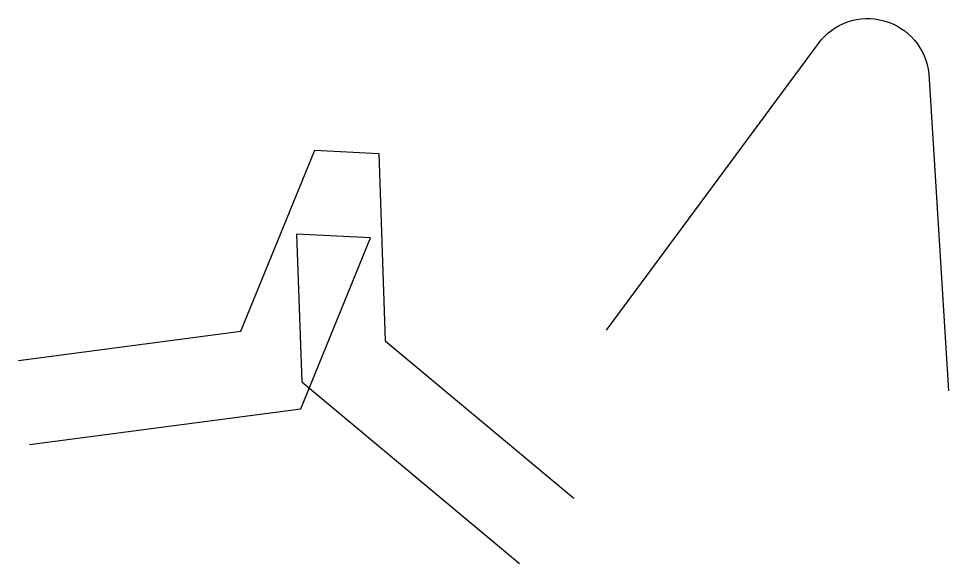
# Model space of a CAD drawing. Extents: x 0 to 14.2, y 0.6 to 8.9.
import ezdxf

# ---------------------------------------------------------------- set-up
doc = ezdxf.new("R2010")
doc.units = 0
doc.header["$MEASUREMENT"] = 0
doc.layers.get('0').update_dxf_attribs({"linetype": 'CONTINUOUS'})

msp = doc.modelspace()

# ---------------------------------------------------------------- linework, layer by layer
msp.add_lwpolyline([(8.999, 4.132), (12.244, 8.523, -0.685536), (13.935, 8.059), (14.235, 3.204)], format="xyb")
msp.add_lwpolyline([(0, 3.67), (3.404, 4.118), (4.533, 6.891), (5.513, 6.841), (5.612, 3.969), (8.502, 1.561)])
at = {"color": 2}
msp.add_lwpolyline([(0.169, 2.382), (4.322, 2.929), (5.388, 5.547), (4.256, 5.604), (4.334, 3.343), (7.67, 0.563)], dxfattribs=at)

doc.saveas('drawing.dxf')
